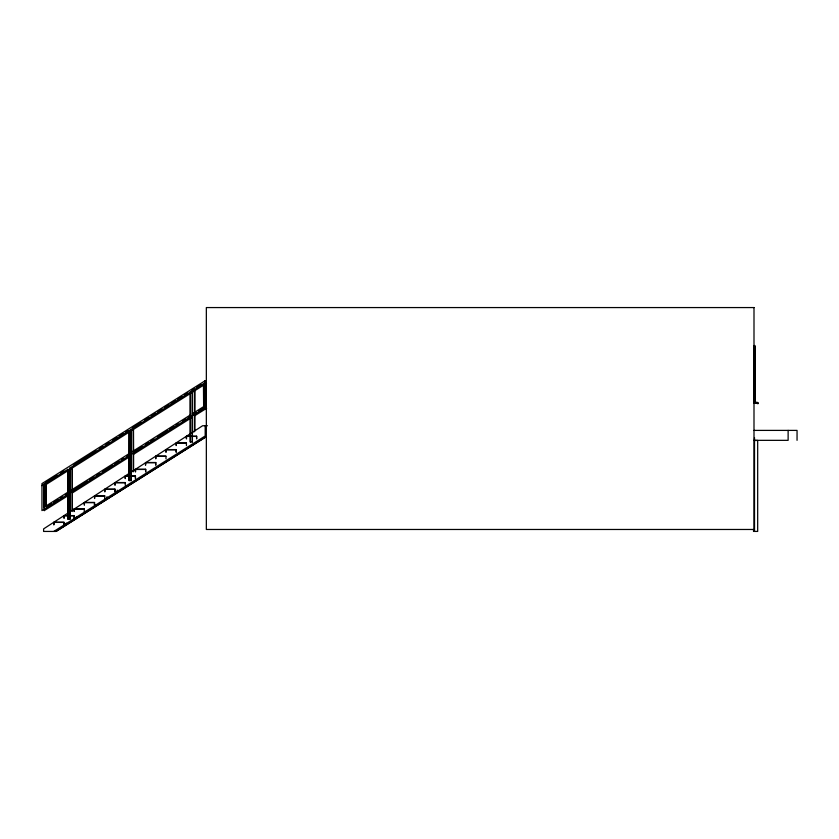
<?xml version="1.0" encoding="UTF-8"?>
<svg xmlns="http://www.w3.org/2000/svg" width="839" height="839" viewBox="0 0 839 839"><rect width="100%" height="100%" fill="white"/><g stroke="black" fill="none" stroke-linecap="round" stroke-linejoin="round"><path stroke-width="1.26" d="M205.366 407.576L205.272 380.591L205.366 407.576L192.393 415.756M194.711 415.766L206.604 408.268M67.896 494.223L41.95 510.594L41.95 483.61L205.366 380.591M45.348 482.928L57.43 475.314M60.744 473.227L64.047 471.13M73.989 464.869L96.076 450.942M99.39 448.844L102.694 446.757M106.008 444.67L109.322 442.583M112.636 440.496L117.051 437.706M119.264 436.311L123.679 433.532M125.881 432.137L128.094 430.743M132.51 427.953L141.34 422.384M144.654 420.297L149.069 417.507M151.282 416.113L155.697 413.333M157.91 411.939L162.326 409.149M164.528 407.764L168.943 404.975M171.156 403.58L175.571 400.79M177.784 399.406L182.199 396.616M184.402 395.221L187.716 393.134M192.131 390.345L194.344 388.96M196.557 387.566L200.972 384.776M41.95 485.655L67.98 469.284L67.98 519.163M67.896 469.284L67.896 519.163L70.025 519.163L69.941 468.005L205.366 382.636M44.268 485.655L206.509 383.329M43.68 484.564L43.68 507.459L67.896 492.178M70.025 490.888L129.164 453.595M203.636 406.621L203.541 383.727L203.636 406.621L192.393 413.711M47.099 506.766L51.504 503.987M53.706 502.603L58.111 499.824M60.303 498.429L62.506 497.045M65.809 494.958L68.011 493.573M72.259 490.899L87.592 481.229M89.783 479.845L94.157 477.076M96.349 475.703L99.631 473.626M102.924 471.56L112.772 465.341M114.964 463.957L119.348 461.198M121.54 459.814L123.732 458.43M127.014 456.364L131.387 453.595M133.432 452.305L142.19 446.788M145.472 444.712L148.755 442.646M150.947 441.262L154.229 439.196M157.512 437.119L167.36 430.91M169.551 429.526L173.935 426.768M176.117 425.383L178.308 424.01M182.682 421.241L185.975 419.175M188.156 417.791L192.666 415.011M194.617 413.721L196.662 412.431M198.707 411.141L205.87 406.621L205.87 383.738M70.025 492.933L129.164 455.64M44.352 510.594L44.352 483.61L44.268 510.594L70.308 494.234M53.822 531.433L205.198 435.965L205.177 425.73M56.045 531.433L206.3 436.658L56.056 531.433L43.597 531.433L43.618 528.874L202.639 425.73L207.422 425.73M190.222 415.032L131.209 452.305M190.222 417.077L131.209 454.35M192.54 417.077L133.527 454.35M754.167 345.542L754.806 345.542L754.806 403.108L754.167 403.108L754.167 345.773L754.806 345.773M192.571 392.117L192.571 433.039M754.167 402.29L758.047 403.024M754.167 402.877L754.806 402.877M757.135 403.454L758.047 403.454M753.999 430.397L797.05 430.397L797.05 440.339M131.482 430.711L131.482 472.913M753.999 440.339L788.125 440.339L788.125 430.397M753.999 440.465L757.68 440.465L757.68 531.412L753.537 531.412L753.537 529.472M186.279 443.034L176.358 443.034L176.2 445.593L176.2 442.877L186.426 442.877L186.426 445.593M131.387 455.64L72.353 492.944M165.828 456.29L155.907 456.29L155.76 458.849L155.76 456.133L165.986 456.133L165.986 458.849M69.941 468.005L70.025 519.163M70.214 469.295L70.308 512.776M129.164 480.579L129.164 430.701L129.07 480.579L131.209 480.579L131.209 429.411L131.115 480.579M125.095 482.708L115.174 482.708L115.016 485.267L115.016 482.561L125.242 482.561L125.242 485.267M117.072 491.906L117.229 490.091M104.644 495.975L94.723 495.975L94.576 498.534L94.576 495.818L104.802 495.818L104.644 498.534L107.004 498.534L107.004 496.719M96.779 505.162L94.419 505.162L94.419 502.603L84.508 502.603L84.351 505.162L84.351 502.446L94.576 502.446L94.576 505.162M84.194 508.979L74.283 508.979L74.126 511.538L74.126 508.833L84.351 508.833L84.194 511.538L86.553 511.538M754.806 402.059L757.806 402.5L758.047 403.685L754.806 402.426M754.806 402.668L757.239 403.244M754.513 437.675L754.513 531.412M194.711 412.568L194.711 390.827L194.617 431.76M194.711 415.127L194.711 430.48M192.299 441.985L192.393 390.827L192.393 441.985L190.254 441.985L190.254 392.117M190.348 392.117L190.348 441.985M133.527 451.162L133.432 429.421L133.432 471.623M133.527 453.721L133.527 471.623M76.485 516.52L76.485 518.324L74.126 518.324L74.126 515.765L64.215 515.765L64.058 518.324L64.058 515.607L74.283 515.607L74.283 518.324M72.353 489.745L72.259 468.005L72.259 511.496M72.353 492.304L72.353 510.217M66.271 523.148L66.271 524.952L63.911 524.952L63.911 522.393L53.99 522.393L53.832 524.952L53.832 522.246L64.058 522.246L64.058 524.952M46.082 506.19L46.082 484.564L45.998 506.19M755.215 400.801L755.016 346.916L755.215 400.801M753.999 307.567L206.342 307.567L206.342 529.472L753.999 529.472L753.999 307.567M196.651 436.249L186.426 436.249L186.426 438.954L186.583 436.395L196.494 436.395L196.651 438.954L196.651 436.249M176.2 449.599L165.986 449.599L165.986 452.315L166.132 449.756L176.054 449.756L176.2 452.315L176.2 449.599M155.76 462.52L145.535 462.52L145.535 465.226L145.692 462.667L155.603 462.667L155.76 465.226L155.76 462.52M145.692 469.295L135.467 469.295L135.467 472.011L135.624 469.452L145.535 469.452L145.692 472.011L145.692 469.295M135.467 475.933L125.242 475.933L125.242 478.639L125.399 476.08L135.31 476.08L135.467 478.639L135.467 475.933M115.016 489.189L104.802 489.189L104.802 491.906L104.948 489.347L114.87 489.347L115.016 491.906L115.016 489.189"/></g></svg>
